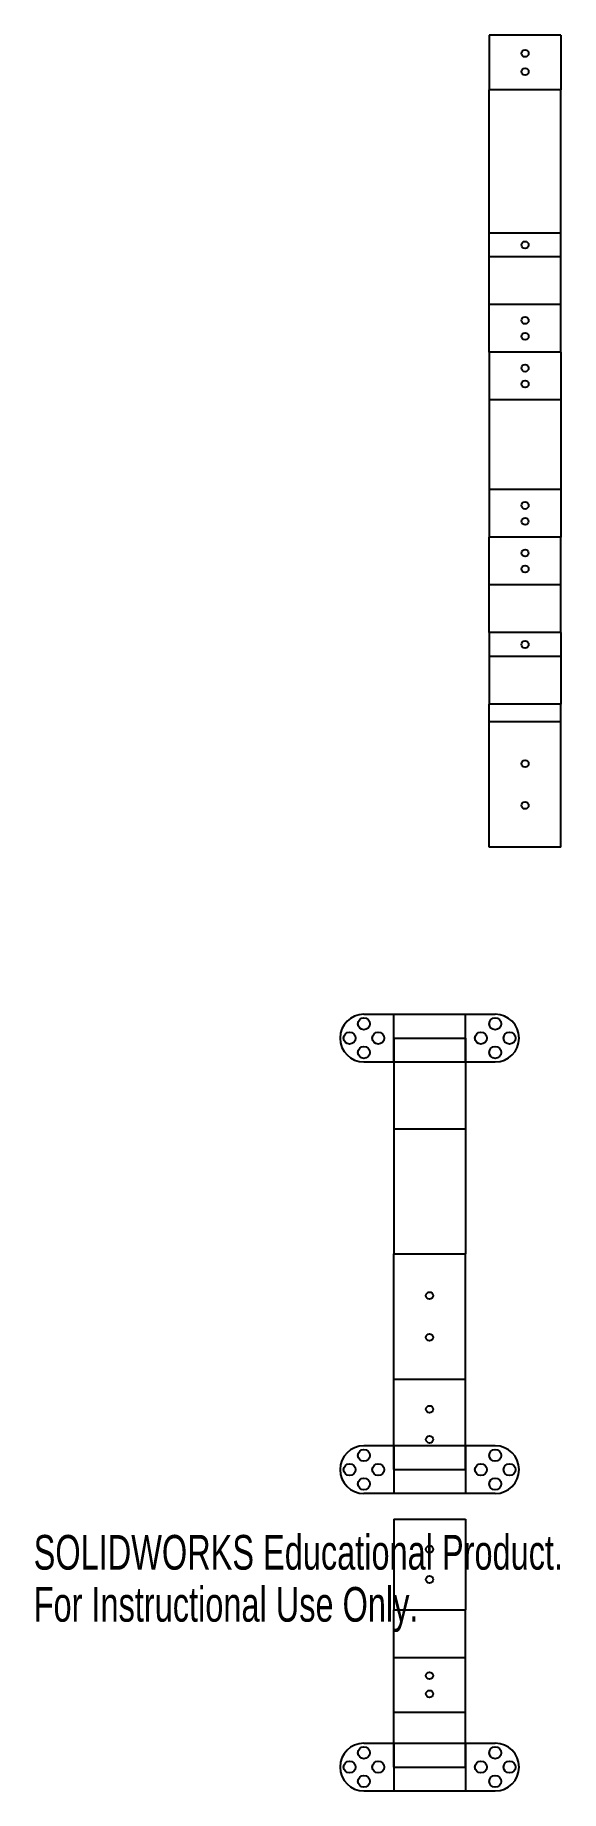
# Model space of a CAD drawing. Header units: millimetres. Extents: x 1 to 221, y -67 to 670.
import ezdxf

# ---------------------------------------------------------------- set-up
doc = ezdxf.new("R2010")
doc.units = ezdxf.units.MM
doc.styles.add('SLDTEXTSTYLE0', font='TXT', dxfattribs={"width": 0.7})

msp = doc.modelspace()

# ---------------------------------------------------------------- linework, layer by layer
at = {"color": 7, "linetype": 'Continuous', "lineweight": 25}
for p, q in [((220.87, 669.66), (190.87, 669.66)), ((190.87, 669.66), (190.87, 646.66)), ((220.87, 669.66), (220.87, 646.66)), ((220.87, 646.66), (190.87, 646.66)), ((190.87, 586.66), (190.87, 646.66)), ((220.87, 586.66), (220.87, 646.66)), ((220.87, 586.66), (190.87, 586.66)), ((190.87, 576.66), (190.87, 586.66)), ((220.87, 576.66), (220.87, 586.66)), ((220.87, 576.66), (190.87, 576.66)), ((190.87, 556.66), (190.87, 576.66)), ((220.87, 556.66), (220.87, 576.66)), ((220.87, 556.66), (190.87, 556.66)), ((190.87, 536.66), (190.87, 556.66)), ((220.87, 536.66), (220.87, 556.66)), ((220.87, 536.66), (190.87, 536.66)), ((190.87, 536.66), (190.87, 516.66)), ((220.87, 536.66), (220.87, 516.66)), ((190.87, 516.66), (190.87, 479.08)), ((220.87, 516.66), (190.87, 516.66)), ((220.87, 516.66), (220.87, 479.08)), ((220.87, 479.08), (190.87, 479.08)), ((190.87, 479.08), (190.87, 459.08)), ((220.87, 479.08), (220.87, 459.08)), ((220.87, 459.08), (190.87, 459.08)), ((190.87, 439.08), (190.87, 459.08)), ((220.87, 439.08), (220.87, 459.08)), ((220.87, 439.08), (190.87, 439.08)), ((190.87, 419.08), (190.87, 439.08)), ((220.87, 419.08), (220.87, 439.08)), ((220.87, 419.08), (190.87, 419.08)), ((190.87, 419.08), (190.87, 409.08)), ((220.87, 419.08), (220.87, 409.08)), ((220.87, 409.08), (190.87, 409.08)), ((190.87, 409.08), (190.87, 389.08)), ((220.87, 409.08), (220.87, 389.08)), ((220.87, 389.08), (190.87, 389.08)), ((190.87, 381.58), (190.87, 389.08)), ((220.87, 381.58), (220.87, 389.08)), ((220.87, 381.58), (190.87, 381.58)), ((190.87, 329.08), (190.87, 381.58)), ((220.87, 329.08), (220.87, 381.58)), ((220.87, 329.08), (190.87, 329.08)), ((138.37, 258.97), (150.87, 258.97)), ((150.87, 238.97), (150.87, 258.97)), ((150.87, 258.97), (180.87, 258.97)), ((180.87, 238.97), (180.87, 258.97)), ((180.87, 258.97), (193.37, 258.97)), ((150.87, 248.97), (180.87, 248.97)), ((150.87, 248.97), (150.87, 210.97)), ((180.87, 248.97), (180.87, 210.97)), ((138.37, 238.97), (150.87, 238.97)), ((150.87, 238.97), (180.87, 238.97)), ((180.87, 238.97), (193.37, 238.97)), ((150.87, 210.97), (180.87, 210.97)), ((150.87, 210.97), (150.87, 158.47)), ((180.87, 210.97), (180.87, 158.47)), ((150.87, 158.47), (180.87, 158.47)), ((150.87, 105.97), (150.87, 158.47)), ((180.87, 105.97), (180.87, 158.47)), ((150.87, 67.97), (150.87, 105.97)), ((150.87, 105.97), (180.87, 105.97)), ((180.87, 67.97), (180.87, 105.97)), ((150.87, 77.97), (138.37, 77.97)), ((150.87, 77.97), (150.87, 57.97)), ((180.87, 77.97), (150.87, 77.97)), ((180.87, 77.97), (180.87, 57.97)), ((193.37, 77.97), (180.87, 77.97)), ((150.87, 67.97), (180.87, 67.97)), ((150.87, 57.97), (138.37, 57.97)), ((180.87, 57.97), (150.87, 57.97)), ((193.37, 57.97), (180.87, 57.97)), ((150.87, 47.23), (180.87, 47.23)), ((150.87, 47.23), (150.87, 9.24)), ((180.87, 47.23), (180.87, 9.24)), ((150.87, 9.24), (180.87, 9.24)), ((150.87, -10.76), (150.87, 9.24)), ((180.87, -10.76), (180.87, 9.24)), ((150.87, -10.76), (180.87, -10.76)), ((150.87, -33.76), (150.87, -10.76)), ((180.87, -33.76), (180.87, -10.76)), ((150.87, -33.76), (180.87, -33.76)), ((150.87, -56.76), (150.87, -33.76)), ((180.87, -56.76), (180.87, -33.76)), ((138.37, -46.76), (150.87, -46.76)), ((150.87, -46.76), (150.87, -66.76)), ((150.87, -46.76), (180.87, -46.76)), ((180.87, -46.76), (180.87, -66.76)), ((180.87, -46.76), (193.37, -46.76)), ((150.87, -56.76), (180.87, -56.76)), ((138.37, -66.76), (150.87, -66.76)), ((150.87, -66.76), (180.87, -66.76)), ((180.87, -66.76), (193.37, -66.76))]:
    msp.add_line(p, q, dxfattribs=at)
for centre, radius in [((205.87, 662), 1.5), ((205.87, 654.33), 1.5), ((205.87, 581.66), 1.5), ((205.87, 550), 1.5), ((205.87, 543.33), 1.5), ((205.87, 530), 1.5), ((205.87, 523.33), 1.5), ((205.87, 472.41), 1.51), ((205.87, 465.74), 1.46), ((205.87, 452.41), 1.46), ((205.87, 445.74), 1.51), ((205.87, 414.08), 1.5), ((205.87, 364.08), 1.5), ((205.87, 346.58), 1.5), ((132.37, 248.97), 2.5), ((138.37, 254.97), 2.5), ((144.37, 248.97), 2.5), ((187.37, 248.97), 2.5), ((193.37, 254.97), 2.5), ((199.37, 248.97), 2.5), ((138.37, 242.97), 2.5), ((193.37, 242.97), 2.5), ((165.87, 140.97), 1.5), ((165.87, 123.47), 1.5), ((165.87, 93.31), 1.5), ((165.87, 80.64), 1.5), ((138.37, 73.97), 2.5), ((193.37, 73.97), 2.5), ((132.37, 67.97), 2.5), ((144.37, 67.97), 2.5), ((187.37, 67.97), 2.5), ((199.37, 67.97), 2.5), ((138.37, 61.97), 2.5), ((193.37, 61.97), 2.5), ((165.87, 34.57), 1.5), ((165.87, 21.9), 1.5), ((165.87, -18.43), 1.5), ((165.87, -26.1), 1.5), ((138.37, -50.76), 2.5), ((193.37, -50.76), 2.5), ((132.37, -56.76), 2.5), ((144.37, -56.76), 2.5), ((187.37, -56.76), 2.5), ((199.37, -56.76), 2.5), ((138.37, -62.76), 2.5), ((193.37, -62.76), 2.5)]:
    msp.add_circle(centre, radius, dxfattribs=at)
for centre, start, end in [((138.37, 248.97), 90, 270), ((193.37, 248.97), 270, 90), ((138.37, 67.97), 90, 270), ((193.37, 67.97), 270, 90), ((138.37, -56.76), 90, 270), ((193.37, -56.76), 270, 90)]:
    msp.add_arc(centre, 10, start, end, dxfattribs=at)

# ---------------------------------------------------------------- texts
at = {"color": 7, "linetype": 'Continuous', "char_height": 14.5493, "attachment_point": 1, "style": 'SLDTEXTSTYLE0'}
for s, insert in [('SOLIDWORKS Educational Product.', (0, 40.58)), ('For Instructional Use Only.', (0, 18.76))]:
    msp.add_mtext(s, dxfattribs=dict(at, insert=insert))

doc.saveas('drawing.dxf')
